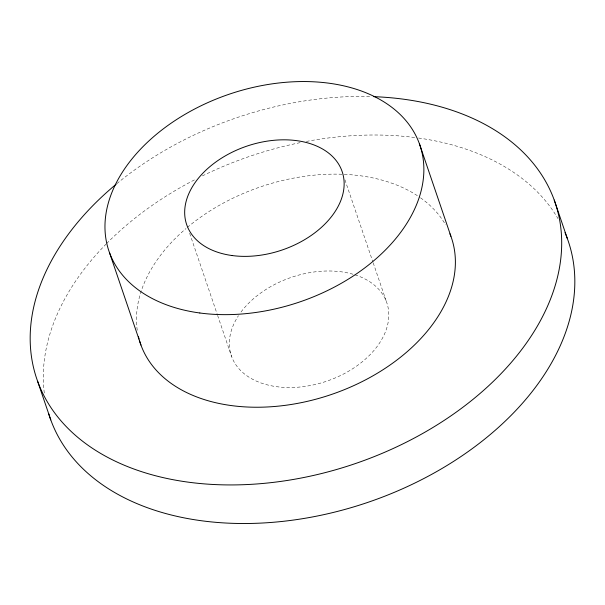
<?xml version="1.0" encoding="UTF-8"?>
<svg xmlns="http://www.w3.org/2000/svg" width="605" height="605" viewBox="0 0 605 605"><rect width="100%" height="100%" fill="white"/><g stroke="black" fill="none" stroke-linecap="round" stroke-linejoin="round"><path stroke-width="0.45" stroke-dasharray="3.02 2.27" d="M344.941 179.829L372.884 261.92M373.194 262.812L386.557 302.069M189.66 233.318L217.301 314.509M217.603 315.402L231.579 356.451M44.301 393.008A273.755 182.823 -18.8 0 1 106.004 244.186M106.646 243.528A273.755 182.823 -18.8 0 1 195.687 179.269M202.357 175.919A273.755 182.823 -18.8 0 1 300.882 142.5M306.372 141.434A273.755 182.823 -18.8 0 1 414.886 137.532M418.562 138.031A273.755 182.823 -18.8 0 1 557.946 218.579M354.961 274.829A82.129 54.843 -18.8 0 1 376.204 347.693A82.129 54.843 -18.8 0 1 269.028 385.294A82.129 54.843 -18.8 0 1 238.438 315.712M241.009 312.036A82.129 54.843 -18.8 0 1 354.099 274.564M116.863 183.64A273.755 182.823 -18.8 0 1 370.933 96.566M137.252 330.247A164.25 109.694 -18.8 0 1 185.954 228.592M187.331 227.42A164.25 109.694 -18.8 0 1 419.81 197.321M420.543 197.835A164.25 109.694 -18.8 0 1 445.613 224.879"/><path stroke-width="0.91" d="M554.233 200.051L567.369 238.627M419.394 143.718L450.914 236.305M109.437 252.474L140.95 345.062M37.631 381.309L50.767 419.885M565.01 232.638A273.755 182.823 -18.8 0 1 371.599 501.076A273.755 182.823 -18.8 0 1 48.725 413.782M373.784 96.664A273.755 182.823 -18.8 0 1 532.377 334.262A273.755 182.823 -18.8 0 1 134.892 469.367A273.755 182.823 -18.8 0 1 116.152 184.23M449.946 233.795A164.25 109.694 -18.8 0 1 332.183 394.218A164.25 109.694 -18.8 0 1 139.551 340.804M139.059 339.072A164.25 109.694 -18.8 0 1 138.401 336.448M199.832 312.989A164.25 109.694 -18.8 0 0 422.963 157.64A164.25 109.694 -18.8 0 0 170.444 123.662A164.25 109.694 -18.8 0 0 199.832 312.989M232.123 255.544A82.129 54.843 -18.8 0 0 343.693 177.87A82.129 54.843 -18.8 0 0 217.429 160.877A82.129 54.843 -18.8 0 0 232.123 255.544"/></g></svg>
